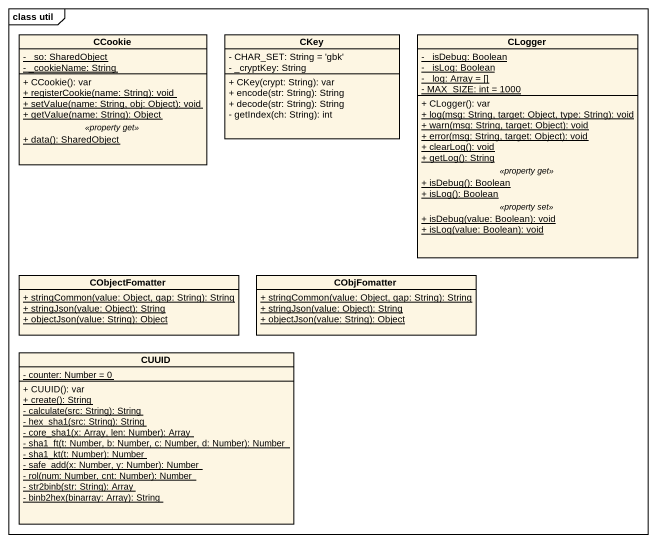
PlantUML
@startuml
mainframe class util
hide circle
hide empty members
skinparam classAttributeIconSize 0
class CCookie {
  {static} - _so: SharedObject
  {static} - _cookieName: String
  --
  + CCookie(): var
  {static} + registerCookie(name: String): void
  {static} + setValue(name: String, obj: Object): void
  {static} + getValue(name: String): Object
  .. <<property get>> ..
  {static} + data(): SharedObject
}
class CKey {
  - CHAR_SET: String = 'gbk'
  - _cryptKey: String
  + CKey(crypt: String): var
  + encode(str: String): String
  + decode(str: String): String
  - getIndex(ch: String): int
}
class CLogger {
  {static} - _isDebug: Boolean
  {static} - _isLog: Boolean
  {static} - _log: Array = []
  {static} - MAX_SIZE: int = 1000
  --
  + CLogger(): var
  {static} + log(msg: String, target: Object, type: String): void
  {static} + warn(msg: String, target: Object): void
  {static} + error(msg: String, target: Object): void
  {static} + clearLog(): void
  {static} + getLog(): String
  .. <<property get>> ..
  {static} + isDebug(): Boolean
  {static} + isLog(): Boolean
  .. <<property set>> ..
  {static} + isDebug(value: Boolean): void
  {static} + isLog(value: Boolean): void
}
class CObjectFomatter {
  {static} + stringCommon(value: Object, gap: String): String
  {static} + stringJson(value: Object): String
  {static} + objectJson(value: String): Object
}
class CObjFomatter {
  {static} + stringCommon(value: Object, gap: String): String
  {static} + stringJson(value: Object): String
  {static} + objectJson(value: String): Object
}
class CUUID {
  {static} - counter: Number = 0
  + CUUID(): var
  {static} + create(): String
  {static} - calculate(src: String): String
  {static} - hex_sha1(src: String): String
  {static} - core_sha1(x: Array, len: Number): Array
  {static} - sha1_ft(t: Number, b: Number, c: Number, d: Number): Number
  {static} - sha1_kt(t: Number): Number
  {static} - safe_add(x: Number, y: Number): Number
  {static} - rol(num: Number, cnt: Number): Number
  {static} - str2binb(str: String): Array
  {static} - binb2hex(binarray: Array): String
}
@enduml
